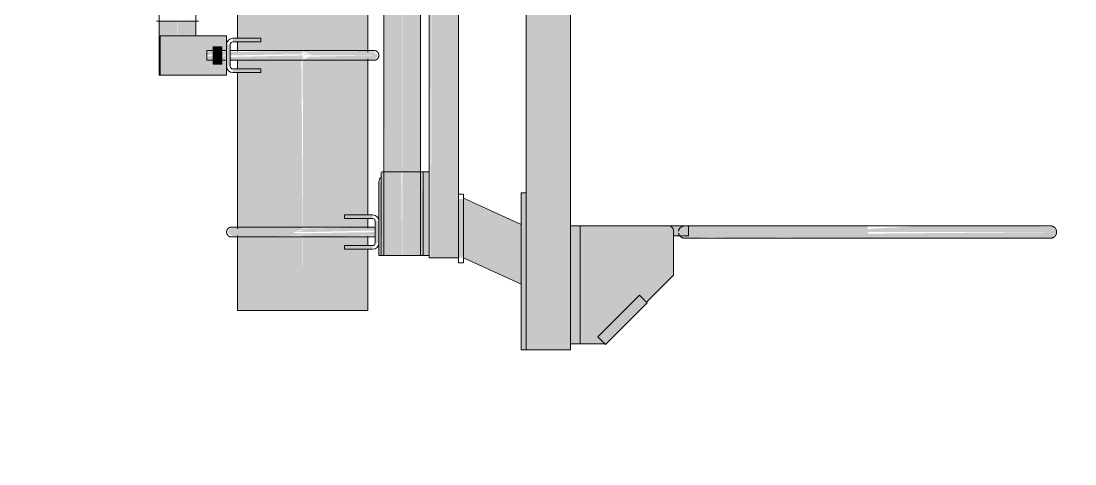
# Model space of a CAD drawing. Header units: inches. Extents: x -54880 to -186, y -265 to 853.
# Drawn here: x -16842.7 to -16789, y 108.2 to 130.7 of the extents above; entities that cross this region are included whole.
import ezdxf

# ---------------------------------------------------------------- set-up
doc = ezdxf.new("R2010")
doc.units = ezdxf.units.IN
doc.header["$MEASUREMENT"] = 0
doc.layers.add('A-WALL-PATT', color=111, linetype='Continuous', lineweight=9)
doc.layers.add('Q-SPCQ', color=91, linetype='Continuous', lineweight=9)

# ---------------------------------------------------------------- blocks, each defined once
blk = doc.blocks.new('Basketball_Backstop-Performance_Sports_Systems-3103-Ceiling_Hung - 27_-0_ to 27_-11 7_8_-706978-Section 1')
at = {"layer": 'Q-SPCQ'}
h = blk.add_hatch(color=256, dxfattribs=at)
h.paths.add_polyline_path([(21241.57, 116), (21242.428, 116), (21242.408, 119.783), (21239.115, 119.75), (21239.115, 116), (21240.772, 116)], flags=0)
h.paths.add_polyline_path([(21242.428, 120.217), (21242.362, 128.75), (21239.115, 128.75), (21239.124, 128.312), (21239.803, 128.312), (21239.803, 128.125), (21239.115, 128.125), (21239.118, 120.204), (21240.103, 120.233), (21241.333, 120.242), (21242.406, 120.217)], flags=0)
h.paths.add_polyline_path([(21241.938, 120), (21242.428, 120.125), (21242.406, 120.207), (21242.084, 120.065)], flags=0)
h.paths.add_polyline_path([(21242.428, 119.823), (21242.407, 119.938), (21242.117, 119.935), (21242.408, 119.83)], flags=0)
h.paths.add_polyline_path([(21239.115, 129.25), (21242.428, 129.25), (21242.428, 135.471), (21239.115, 135.438), (21239.125, 129.875), (21239.803, 129.875), (21239.803, 129.687), (21239.115, 129.687)], flags=0)
h.paths.add_polyline_path([(21242.428, 135.904), (21242.428, 152.543), (21241.642, 152.543), (21241.333, 161.788), (21240.551, 161.753), (21239.115, 161.75), (21239.129, 135.891), (21240.168, 135.925), (21241.333, 135.929), (21242.325, 135.906)], flags=0)
h.paths.add_polyline_path([(21241.938, 135.687), (21242.428, 135.812), (21242.428, 135.904), (21242.084, 135.752)], flags=0)
h.paths.add_polyline_path([(21242.428, 135.511), (21242.428, 135.623), (21242.117, 135.623), (21242.326, 135.547)], flags=0)
h.paths.add_polyline_path([(21239.472, 162.187), (21241.365, 162.248), (21239.559, 224.125), (21239.115, 224.125), (21239.147, 162.203), (21239.346, 162.193)], flags=0)
h.paths.add_polyline_path([(21242.428, 187.186), (21242.428, 224.75), (21241.355, 224.75), (21242.377, 188.976)], flags=0)
h.paths.add_polyline_path([(21239.47, 224.312), (21239.593, 224.312), (21239.559, 224.75), (21239.115, 224.75), (21239.189, 224.312), (21239.445, 224.312)], flags=0)
h.paths.add_polyline_path([(21239.559, 225.25), (21239.566, 225.25), (21239.47, 225.687), (21239.115, 225.687), (21239.19, 225.25), (21239.47, 225.25)], flags=0)
h.paths.add_polyline_path([(21241.57, 225.25), (21242.428, 225.25), (21242.428, 281.375), (21240.294, 281.375), (21240.294, 280.937), (21239.864, 280.918), (21239.832, 278.062), (21241.341, 225.25)], flags=0)
h.paths.add_polyline_path([(21239.548, 225.875), (21239.115, 240.552), (21239.19, 225.875), (21239.47, 225.875)], flags=0)
h = blk.add_hatch(color=256, dxfattribs=at)
h.paths.add_polyline_path([(21242.428, 116), (21245.74, 116), (21245.74, 119.125), (21245.053, 119.125), (21245.053, 119.312), (21245.74, 119.312), (21245.74, 119.75), (21242.428, 119.75), (21242.428, 118.645)], flags=0)
h.paths.add_polyline_path([(21242.607, 120.25), (21245.74, 120.25), (21245.74, 120.687), (21245.053, 120.687), (21245.053, 120.875), (21245.74, 120.875), (21245.74, 128.788), (21244.336, 128.752), (21242.428, 128.75), (21242.45, 120.25)], flags=0)
h.paths.add_polyline_path([(21242.428, 129.217), (21244.919, 129.221), (21245.74, 129.208), (21245.74, 134.812), (21245.053, 134.812), (21245.053, 135), (21245.74, 135), (21245.74, 135.437), (21242.428, 135.437), (21242.428, 129.241)], flags=0)
h.paths.add_polyline_path([(21242.918, 129), (21242.428, 129.125), (21242.495, 129.056), (21242.607, 129.041)], flags=0)
h.paths.add_polyline_path([(21242.428, 128.823), (21242.607, 128.959), (21242.428, 128.875)], flags=0)
h.paths.add_polyline_path([(21242.428, 135.937), (21245.74, 135.937), (21245.74, 136.375), (21245.053, 136.375), (21245.053, 136.562), (21245.74, 136.562), (21245.658, 161.125), (21245.053, 161.125), (21245.053, 161.312), (21245.74, 161.312), (21245.659, 161.75), (21243.154, 161.75), (21243.161, 160.843), (21243.136, 152.543), (21242.428, 152.543), (21242.428, 137.4)], flags=0)
h.paths.add_polyline_path([(21243.161, 162.25), (21245.74, 162.25), (21245.659, 162.687), (21245.053, 162.687), (21245.053, 162.875), (21245.74, 162.875), (21245.702, 224.784), (21244.336, 224.752), (21242.428, 224.75), (21242.428, 187.186), (21243.14, 162.25)], flags=0)
h.paths.add_polyline_path([(21242.428, 225.217), (21245.118, 225.206), (21245.74, 225.208), (21245.74, 281.375), (21242.428, 281.375), (21242.428, 225.241)], flags=0)
h.paths.add_polyline_path([(21242.918, 225), (21242.428, 225.125), (21242.428, 225.065), (21242.607, 225.041)], flags=0)
h.paths.add_polyline_path([(21242.428, 224.823), (21242.607, 224.959), (21242.428, 224.875)], flags=0)
h = blk.add_hatch(color=256, dxfattribs=at)
h.paths.add_polyline_path([(21235.115, 128), (21235.178, 128.022), (21235.244, 130), (21236.053, 130), (21236.046, 130.75), (21235.115, 130.75), (21235.115, 128.022)], flags=0)
h.paths.add_polyline_path([(21236.053, 137.75), (21236.053, 224), (21235.178, 224), (21235.256, 137.75), (21236.029, 137.75)], flags=0)
h = blk.add_hatch(color=256, dxfattribs=at)
h.paths.add_polyline_path([(21236.053, 130), (21236.99, 130), (21236.958, 130.75), (21236.053, 130.75)], flags=0)
h.paths.add_polyline_path([(21236.053, 137.75), (21236.99, 137.75), (21236.956, 224), (21236.053, 224), (21236.053, 142.088)], flags=0)
h = blk.add_hatch(color=256, dxfattribs=at)
h.paths.add_polyline_path([(21247.248, 123.063), (21247.49, 123.063), (21247.449, 147.188), (21246.553, 147.188), (21246.594, 123.063), (21247.215, 123.063)], flags=0)
h.paths.add_polyline_path([(21246.585, 164.313), (21246.553, 164.313), (21246.557, 160.843)], flags=0)
h.paths.add_polyline_path([(21247.27, 160.188), (21247.49, 160.188), (21247.449, 164.313), (21246.585, 164.313), (21246.585, 160.188), (21247.248, 160.188)], flags=0)
h = blk.add_hatch(color=256, dxfattribs=at)
h.paths.add_polyline_path([(21247.49, 123.063), (21248.428, 123.063), (21248.361, 147.188), (21247.49, 147.188), (21247.49, 123.333)], flags=0)
h.paths.add_polyline_path([(21247.49, 160.188), (21248.428, 160.188), (21248.396, 164.313), (21247.49, 164.313), (21247.49, 160.843)], flags=0)
for points in [[(21248.958, 118.688), (21248.99, 118.688), (21248.928, 160.188), (21248.865, 160.188), (21248.928, 118.688)], [(21249.87, 118.688), (21250.24, 118.688), (21250.24, 154.313), (21249.053, 154.313), (21249.053, 154.563), (21250.24, 154.563), (21250.24, 160.188), (21248.99, 160.188), (21248.99, 118.688)], [(21253.803, 114), (21256.053, 114), (21256.053, 156), (21253.803, 156), (21253.803, 132.711)], [(21235.178, 128), (21238.553, 128.022), (21238.553, 128.75), (21238.303, 128.75), (21238.303, 128.562), (21237.865, 128.562), (21237.865, 128.75), (21237.553, 128.823), (21237.553, 129.25), (21237.865, 129.25), (21237.865, 129.437), (21238.303, 129.437), (21238.303, 129.25), (21238.553, 129.25), (21238.553, 130), (21235.178, 130), (21235.178, 128.022)], [(21237.865, 129), (21238.303, 129), (21238.303, 129.437), (21237.865, 129.437)], [(21238.303, 128.562), (21238.303, 129), (21237.865, 129), (21237.865, 128.562)], [(21243.753, 129), (21246.244, 129), (21246.014, 129.202), (21242.428, 129.217), (21242.918, 129), (21243.523, 129)], [(21245.298, 128.75), (21246.091, 128.798), (21246.244, 129), (21242.738, 128.935), (21242.428, 128.783), (21244.535, 128.751)], [(21247.215, 118.813), (21247.49, 118.813), (21247.449, 123.063), (21246.464, 123.063), (21246.428, 122.563), (21246.464, 118.813), (21246.959, 118.813)], [(21248.517, 118.813), (21248.553, 118.813), (21248.517, 123.063), (21247.49, 123.063), (21247.49, 118.813), (21248.41, 118.813)], [(21248.553, 118.813), (21248.865, 118.813), (21248.865, 123.063), (21248.553, 123.063)], [(21246.428, 118.813), (21246.428, 122.563), (21246.303, 122.563), (21246.303, 118.813)], [(21253.803, 114), (21253.803, 122), (21253.553, 122), (21253.553, 114)], [(21250.615, 118.688), (21250.615, 121.688), (21250.365, 121.688), (21250.365, 118.688)], [(21253.553, 117.353), (21253.553, 120.384), (21250.615, 121.688), (21250.615, 118.688), (21252.29, 117.927)], [(21242.607, 120), (21246.115, 120.079), (21246.115, 120.25), (21242.428, 120.177), (21242.428, 120)], [(21256.553, 114.312), (21256.553, 120.312), (21256.053, 120.312), (21256.053, 114.312)], [(21256.553, 114.312), (21257.803, 114.312), (21257.449, 114.666), (21259.571, 116.787), (21259.968, 116.478), (21261.303, 117.812), (21261.303, 120.062), (21261.053, 120.312), (21256.553, 120.312)], [(21261.794, 119.812), (21262.074, 119.812), (21262.074, 120.312), (21261.053, 120.312), (21261.303, 120.062), (21261.303, 119.812), (21261.771, 119.812)], [(21271.178, 120), (21271.178, 120.302), (21268.269, 120.31), (21262.074, 120.287), (21262.074, 120), (21269.036, 120)], [(21280.803, 120), (21280.605, 120.258), (21279.146, 120.312), (21276.499, 120.297), (21273.879, 120.304), (21271.178, 120.156), (21271.178, 120), (21280.561, 120)], [(21239.557, 119.75), (21242.428, 119.823), (21241.938, 120), (21238.612, 120), (21238.842, 119.797), (21239.504, 119.755)], [(21242.428, 119.75), (21246.115, 119.823), (21246.115, 120), (21242.428, 119.935), (21242.428, 119.759)], [(21261.92, 119.688), (21263.193, 119.748), (21264.737, 119.696), (21266.816, 119.726), (21271.178, 119.698), (21271.178, 120), (21262.074, 120), (21262.074, 119.812), (21261.751, 119.742), (21261.92, 119.688)], [(21280.436, 119.687), (21280.605, 119.742), (21280.803, 120), (21271.178, 119.919), (21271.178, 119.698), (21274.484, 119.691), (21280.416, 119.691)], [(21257.847, 114.268), (21259.968, 116.39), (21259.571, 116.787), (21257.449, 114.666)]]:
    blk.add_hatch(color=256, dxfattribs=at).paths.add_polyline_path(points, flags=0)
h = blk.add_hatch(color=256, dxfattribs=at)
h.paths.add_polyline_path([(21250.24, 118.688), (21250.365, 118.688), (21250.299, 154.313), (21250.24, 154.313), (21250.24, 123.333)], flags=0)
h.paths.add_polyline_path([(21250.24, 154.563), (21250.365, 154.563), (21250.303, 160.188), (21250.24, 160.188), (21250.24, 156.155)], flags=0)
h = blk.add_hatch(color=256, dxfattribs=at)
h.paths.add_polyline_path([(21239.803, 128.125), (21239.803, 128.312), (21238.865, 128.312), (21238.865, 128.125)], flags=0)
h.paths.add_polyline_path([(21238.553, 128.437), (21238.74, 128.437), (21238.74, 129.562), (21238.553, 129.562)], flags=0)
h.paths.add_polyline_path([(21239.803, 129.687), (21239.803, 129.875), (21238.865, 129.875), (21238.865, 129.687)], flags=0)
h = blk.add_hatch(color=256, dxfattribs=at)
h.paths.add_polyline_path([(21237.553, 129), (21237.865, 129.069), (21237.865, 129.25), (21237.553, 129.177), (21237.553, 129.065)], flags=0)
h.paths.add_polyline_path([(21238.74, 129), (21242.428, 129.065), (21242.428, 129.25), (21238.74, 129.164), (21238.74, 129.049)], flags=0)
h.paths.add_polyline_path([(21238.553, 129), (21238.553, 129.25), (21238.303, 129.169), (21238.303, 129)], flags=0)
h = blk.add_hatch(color=256, dxfattribs=at)
h.paths.add_polyline_path([(21242.428, 128.75), (21242.428, 129), (21238.74, 128.921), (21238.74, 128.75)], flags=0)
h.paths.add_polyline_path([(21238.303, 128.75), (21238.553, 128.823), (21238.553, 129), (21238.303, 128.926), (21238.303, 128.757)], flags=0)
h.paths.add_polyline_path([(21237.865, 128.75), (21237.865, 129), (21237.553, 128.935), (21237.553, 128.75), (21237.765, 128.75)], flags=0)
h = blk.add_hatch(color=256, dxfattribs=at)
h.paths.add_polyline_path([(21245.99, 119.125), (21245.99, 119.312), (21245.053, 119.312), (21245.053, 119.125)], flags=0)
h.paths.add_polyline_path([(21246.115, 119.437), (21246.303, 119.437), (21246.303, 120.562), (21246.115, 120.562)], flags=0)
h.paths.add_polyline_path([(21245.99, 120.687), (21245.99, 120.875), (21245.053, 120.875), (21245.053, 120.687)], flags=0)
h = blk.add_hatch(color=256, dxfattribs=at)
h.paths.add_polyline_path([(21242.428, 120), (21242.428, 120.065), (21241.938, 120)], flags=0)
h.paths.add_polyline_path([(21241.938, 120), (21242.428, 120.217), (21240.32, 120.248), (21238.765, 120.2), (21238.612, 120), (21241.333, 120)], flags=0)
for p, q in [((21235.115, 226), (21235.115, 128)), ((21236.99, 130), (21236.99, 224)), ((21246.553, 164.313), (21246.553, 118.813)), ((21248.865, 160.188), (21248.865, 123.063)), ((21253.803, 114), (21253.803, 156)), ((21256.053, 156), (21256.053, 114)), ((21250.365, 118.688), (21250.365, 154.313)), ((21248.428, 118.813), (21248.428, 147.188)), ((21239.115, 135.515), (21239.115, 129.875)), ((21245.74, 129.161), (21245.74, 134.812)), ((21236.053, 130.75), (21234.99, 130.75)), ((21237.115, 130.75), (21236.053, 130.75)), ((21235.178, 128), (21235.178, 130)), ((21235.178, 130), (21238.553, 130)), ((21238.553, 130), (21238.553, 129.562)), ((21239.803, 129.875), (21238.865, 129.875)), ((21239.916, 129.875), (21239.795, 129.875)), ((21239.803, 129.875), (21240.303, 129.875)), ((21240.303, 129.875), (21240.187, 129.875)), ((21240.303, 129.687), (21240.303, 129.875)), ((21240.303, 129.687), (21240.303, 129.875)), ((21237.865, 129), (21237.865, 129.437)), ((21237.865, 129.437), (21238.303, 129.437)), ((21238.303, 129.437), (21238.303, 129)), ((21238.553, 129.562), (21238.553, 128.437)), ((21238.74, 128.437), (21238.74, 129.562)), ((21238.865, 129.687), (21239.803, 129.687)), ((21239.115, 129.687), (21239.115, 129.204)), ((21239.795, 129.687), (21239.916, 129.687)), ((21240.303, 129.687), (21239.803, 129.687)), ((21240.187, 129.687), (21240.303, 129.687)), ((21238.553, 129.25), (21237.553, 129.25)), ((21237.553, 129), (21237.553, 129.25)), ((21237.553, 128.75), (21237.553, 129)), ((21237.865, 128.562), (21237.865, 129)), ((21238.303, 129), (21237.865, 129)), ((21238.303, 129), (21238.303, 128.562)), ((21242.428, 129.25), (21238.74, 129.25)), ((21239.115, 128.783), (21239.115, 128.312)), ((21245.74, 120.875), (21245.74, 128.828)), ((21237.553, 128.75), (21238.553, 128.75)), ((21237.865, 128.562), (21238.303, 128.562)), ((21238.553, 128.437), (21238.553, 128)), ((21238.74, 128.75), (21242.428, 128.75)), ((21238.865, 128.312), (21239.803, 128.312)), ((21239.916, 128.312), (21239.795, 128.312)), ((21239.803, 128.312), (21240.303, 128.312)), ((21240.303, 128.312), (21240.187, 128.312)), ((21240.303, 128.125), (21240.303, 128.312)), ((21240.303, 128.125), (21240.303, 128.312)), ((21235.147, 128), (21235.115, 128)), ((21238.553, 128), (21235.178, 128)), ((21239.803, 128.125), (21238.865, 128.125)), ((21239.115, 128.125), (21239.115, 120.161)), ((21239.795, 128.125), (21239.916, 128.125)), ((21240.303, 128.125), (21239.803, 128.125)), ((21240.187, 128.125), (21240.303, 128.125)), ((21246.428, 123.063), (21246.428, 118.813)), ((21246.428, 123.063), (21246.428, 122.779)), ((21246.464, 123.063), (21247.49, 123.063)), ((21246.464, 123.063), (21246.464, 123.063)), ((21247.49, 123.063), (21248.553, 123.063)), ((21248.553, 123.063), (21248.865, 123.063)), ((21248.553, 123.063), (21248.553, 118.813)), ((21248.865, 123.063), (21248.865, 118.813)), ((21246.303, 122.563), (21246.303, 118.813)), ((21246.428, 122.563), (21246.428, 122.779)), ((21246.428, 122.779), (21246.428, 122.563)), ((21246.428, 118.813), (21246.428, 122.563)), ((21250.615, 121.938), (21250.365, 121.938)), ((21250.615, 121.938), (21250.615, 121.688)), ((21250.615, 121.752), (21250.615, 121.938)), ((21253.553, 114), (21253.553, 122)), ((21253.803, 122), (21253.553, 122)), ((21253.803, 122), (21253.803, 114)), ((21253.553, 120.384), (21250.615, 121.719)), ((21250.615, 121.688), (21250.615, 118.688)), ((21244.553, 120.875), (21244.553, 120.687)), ((21244.668, 120.875), (21244.553, 120.875)), ((21244.553, 120.875), (21245.053, 120.875)), ((21244.553, 120.875), (21244.553, 120.687)), ((21245.038, 120.875), (21244.939, 120.875)), ((21245.99, 120.875), (21245.053, 120.875)), ((21246.115, 120.25), (21242.428, 120.25)), ((21245.053, 120.687), (21244.553, 120.687)), ((21244.553, 120.687), (21244.668, 120.687)), ((21244.939, 120.687), (21245.038, 120.687)), ((21245.053, 120.687), (21245.99, 120.687)), ((21245.74, 120.204), (21245.74, 120.687)), ((21246.115, 120.562), (21246.115, 119.437)), ((21256.053, 120.312), (21256.553, 120.312)), ((21261.053, 120.312), (21256.553, 120.312)), ((21256.553, 120.312), (21256.553, 114.312)), ((21261.053, 120.312), (21262.074, 120.312)), ((21262.074, 120.312), (21262.074, 119.812)), ((21239.115, 119.828), (21239.115, 116)), ((21242.428, 119.75), (21246.115, 119.75)), ((21245.74, 119.312), (21245.74, 119.783)), ((21261.303, 117.812), (21261.303, 120.062)), ((21262.074, 119.812), (21261.303, 119.812)), ((21244.553, 119.312), (21244.553, 119.125)), ((21244.668, 119.312), (21244.553, 119.312)), ((21244.553, 119.312), (21245.053, 119.312)), ((21244.553, 119.312), (21244.553, 119.125)), ((21245.053, 119.125), (21244.553, 119.125)), ((21244.553, 119.125), (21244.668, 119.125)), ((21245.038, 119.312), (21244.939, 119.312)), ((21244.939, 119.125), (21245.038, 119.125)), ((21245.053, 119.312), (21245.99, 119.312)), ((21245.99, 119.125), (21245.053, 119.125)), ((21245.74, 116), (21245.74, 119.125)), ((21246.303, 118.813), (21246.428, 118.813)), ((21247.49, 118.813), (21246.428, 118.813)), ((21248.553, 118.813), (21247.49, 118.813)), ((21248.865, 118.813), (21248.553, 118.813)), ((21248.865, 118.813), (21248.865, 118.688)), ((21248.99, 118.688), (21248.865, 118.688)), ((21250.24, 118.688), (21248.99, 118.688)), ((21250.365, 118.688), (21250.24, 118.688)), ((21250.365, 118.688), (21250.365, 118.438)), ((21250.365, 118.438), (21250.365, 118.688)), ((21250.615, 118.688), (21253.553, 117.353)), ((21250.615, 118.688), (21250.615, 118.438)), ((21250.615, 118.438), (21250.615, 118.688)), ((21250.365, 118.438), (21250.615, 118.438)), ((21259.924, 116.434), (21261.303, 117.812)), ((21257.449, 114.666), (21259.571, 116.787)), ((21259.571, 116.787), (21259.968, 116.39)), ((21242.428, 116), (21239.115, 116)), ((21245.74, 116), (21242.428, 116)), ((21257.847, 114.268), (21259.968, 116.39)), ((21256.553, 114.312), (21256.053, 114.312)), ((21256.553, 114.312), (21257.803, 114.312)), ((21257.847, 114.268), (21257.449, 114.666)), ((21253.553, 114), (21253.803, 114)), ((21256.053, 114), (21253.803, 114))]:
    blk.add_line(p, q, dxfattribs=at)
at = {"layer": 'Q-SPCQ', "flags": 128}
for points in [[(21246.053, 129.25), (21246.05, 129.25), (21246.041, 129.25), (21246.027, 129.25), (21246.007, 129.25), (21245.981, 129.25), (21245.949, 129.25), (21245.912, 129.25), (21245.869, 129.25), (21245.82, 129.25), (21245.767, 129.25), (21245.708, 129.25), (21245.643, 129.25), (21245.574, 129.25), (21245.499, 129.25), (21245.42, 129.25), (21245.335, 129.25), (21245.247, 129.25), (21245.153, 129.25), (21245.055, 129.25), (21244.953, 129.25), (21244.847, 129.25), (21244.737, 129.25), (21244.624, 129.25), (21244.507, 129.25), (21244.386, 129.25), (21244.263, 129.25), (21244.136, 129.25), (21244.007, 129.25), (21243.875, 129.25), (21243.741, 129.25), (21243.605, 129.25), (21243.467, 129.25), (21243.327, 129.25), (21243.186, 129.25), (21243.044, 129.25), (21242.901, 129.25), (21242.756, 129.25), (21242.612, 129.25), (21242.467, 129.25), (21242.428, 129.25)], [(21245.751, 129.25), (21245.806, 129.25), (21245.856, 129.25), (21245.901, 129.25), (21245.939, 129.25), (21245.973, 129.25), (21246, 129.25), (21246.022, 129.25), (21246.038, 129.25), (21246.048, 129.25), (21246.053, 129.25), (21246.053, 129.25)], [(21246.053, 129.25), (21246.063, 129.25), (21246.073, 129.249), (21246.083, 129.248), (21246.093, 129.247), (21246.102, 129.245), (21246.112, 129.243), (21246.122, 129.24), (21246.131, 129.237), (21246.141, 129.234), (21246.15, 129.23), (21246.159, 129.226), (21246.168, 129.222), (21246.177, 129.217), (21246.186, 129.212), (21246.194, 129.206), (21246.202, 129.201), (21246.21, 129.194), (21246.218, 129.188), (21246.225, 129.181), (21246.232, 129.174), (21246.239, 129.167), (21246.245, 129.159), (21246.252, 129.151), (21246.258, 129.143), (21246.263, 129.135), (21246.268, 129.127), (21246.273, 129.118), (21246.278, 129.109), (21246.282, 129.1), (21246.286, 129.091), (21246.289, 129.081), (21246.292, 129.072), (21246.295, 129.062), (21246.297, 129.052), (21246.299, 129.042), (21246.301, 129.033), (21246.302, 129.023), (21246.302, 129.013), (21246.303, 129.003), (21246.303, 129)], [(21246.303, 129), (21246.303, 128.99), (21246.302, 128.98), (21246.301, 128.97), (21246.3, 128.96), (21246.298, 128.95), (21246.296, 128.941), (21246.293, 128.931), (21246.29, 128.921), (21246.287, 128.912), (21246.283, 128.903), (21246.279, 128.894), (21246.275, 128.885), (21246.27, 128.876), (21246.265, 128.867), (21246.259, 128.859), (21246.253, 128.851), (21246.247, 128.843), (21246.241, 128.835), (21246.234, 128.828), (21246.227, 128.821), (21246.22, 128.814), (21246.212, 128.807), (21246.204, 128.801), (21246.196, 128.795), (21246.188, 128.79), (21246.179, 128.784), (21246.171, 128.78), (21246.162, 128.775), (21246.153, 128.771), (21246.143, 128.767), (21246.134, 128.764), (21246.124, 128.76), (21246.115, 128.758), (21246.105, 128.756), (21246.095, 128.754), (21246.085, 128.752), (21246.075, 128.751), (21246.066, 128.75), (21246.056, 128.75), (21246.053, 128.75)], [(21242.428, 128.75), (21242.573, 128.75), (21242.718, 128.75), (21242.862, 128.75), (21243.005, 128.75), (21243.148, 128.75), (21243.289, 128.75), (21243.43, 128.75), (21243.568, 128.75), (21243.705, 128.75), (21243.839, 128.75), (21243.972, 128.75), (21244.102, 128.75), (21244.229, 128.75), (21244.353, 128.75), (21244.475, 128.75), (21244.593, 128.75), (21244.707, 128.75), (21244.818, 128.75), (21244.925, 128.75), (21245.028, 128.75), (21245.127, 128.75), (21245.222, 128.75), (21245.312, 128.75), (21245.397, 128.75), (21245.478, 128.75), (21245.554, 128.75), (21245.625, 128.75), (21245.691, 128.75), (21245.751, 128.75), (21245.806, 128.75), (21245.856, 128.75), (21245.901, 128.75), (21245.939, 128.75), (21245.973, 128.75), (21246, 128.75), (21246.022, 128.75), (21246.038, 128.75), (21246.048, 128.75), (21246.053, 128.75), (21246.053, 128.75)], [(21246.053, 128.75), (21246.05, 128.75), (21246.041, 128.75), (21246.027, 128.75), (21246.007, 128.75), (21245.981, 128.75), (21245.949, 128.75), (21245.912, 128.75), (21245.869, 128.75), (21245.82, 128.75), (21245.767, 128.75)], [(21238.553, 120), (21238.553, 120.01), (21238.554, 120.02), (21238.555, 120.03), (21238.556, 120.04), (21238.558, 120.05), (21238.56, 120.059), (21238.563, 120.069), (21238.566, 120.079), (21238.569, 120.088), (21238.573, 120.097), (21238.577, 120.106), (21238.581, 120.115), (21238.586, 120.124), (21238.591, 120.133), (21238.596, 120.141), (21238.602, 120.149), (21238.608, 120.157), (21238.615, 120.165), (21238.622, 120.172), (21238.629, 120.179), (21238.636, 120.186), (21238.644, 120.193), (21238.651, 120.199), (21238.659, 120.205), (21238.668, 120.21), (21238.676, 120.216), (21238.685, 120.22), (21238.694, 120.225), (21238.703, 120.229), (21238.712, 120.233), (21238.722, 120.236), (21238.731, 120.24), (21238.741, 120.242), (21238.751, 120.244), (21238.76, 120.246), (21238.77, 120.248), (21238.78, 120.249), (21238.79, 120.25), (21238.8, 120.25), (21238.803, 120.25)], [(21242.428, 120.25), (21242.283, 120.25), (21242.138, 120.25), (21241.994, 120.25), (21241.85, 120.25), (21241.708, 120.25), (21241.566, 120.25), (21241.426, 120.25), (21241.288, 120.25), (21241.151, 120.25), (21241.016, 120.25), (21240.884, 120.25), (21240.754, 120.25), (21240.627, 120.25), (21240.502, 120.25), (21240.381, 120.25), (21240.263, 120.25), (21240.148, 120.25), (21240.038, 120.25), (21239.93, 120.25), (21239.827, 120.25), (21239.728, 120.25), (21239.634, 120.25), (21239.544, 120.25), (21239.458, 120.25), (21239.377, 120.25), (21239.302, 120.25), (21239.231, 120.25), (21239.165, 120.25), (21239.104, 120.25), (21239.049, 120.25), (21238.999, 120.25), (21238.955, 120.25), (21238.916, 120.25), (21238.883, 120.25), (21238.856, 120.25), (21238.834, 120.25), (21238.818, 120.25), (21238.807, 120.25), (21238.803, 120.25), (21238.803, 120.25)], [(21238.803, 120.25), (21238.806, 120.25), (21238.814, 120.25), (21238.829, 120.25), (21238.849, 120.25), (21238.875, 120.25), (21238.907, 120.25), (21238.944, 120.25), (21238.987, 120.25), (21239.035, 120.25), (21239.089, 120.25)], [(21261.557, 120.05), (21261.559, 120.062), (21261.562, 120.074), (21261.565, 120.086), (21261.569, 120.098), (21261.573, 120.11), (21261.577, 120.122), (21261.583, 120.133), (21261.588, 120.144), (21261.594, 120.155), (21261.601, 120.166), (21261.607, 120.176), (21261.615, 120.187), (21261.622, 120.196), (21261.63, 120.206), (21261.639, 120.215), (21261.648, 120.224), (21261.657, 120.233), (21261.666, 120.241), (21261.676, 120.249), (21261.686, 120.256), (21261.696, 120.263), (21261.707, 120.27), (21261.718, 120.276), (21261.729, 120.281), (21261.741, 120.287), (21261.752, 120.291), (21261.764, 120.296), (21261.776, 120.299), (21261.788, 120.303), (21261.8, 120.306), (21261.812, 120.308), (21261.825, 120.31), (21261.837, 120.311), (21261.849, 120.312), (21261.862, 120.312), (21261.865, 120.312)], [(21271.178, 120.312), (21270.805, 120.312), (21270.434, 120.312), (21270.063, 120.312), (21269.694, 120.312), (21269.328, 120.312), (21268.964, 120.312), (21268.604, 120.312), (21268.248, 120.312), (21267.897, 120.312), (21267.551, 120.312), (21267.211, 120.312), (21266.877, 120.312), (21266.551, 120.312), (21266.231, 120.312), (21265.92, 120.312), (21265.616, 120.312), (21265.322, 120.312), (21265.037, 120.312), (21264.762, 120.312), (21264.497, 120.312), (21264.243, 120.312), (21264, 120.312), (21263.769, 120.312), (21263.549, 120.312), (21263.342, 120.312), (21263.147, 120.312), (21262.965, 120.312), (21262.796, 120.312), (21262.64, 120.312), (21262.498, 120.312), (21262.37, 120.312), (21262.256, 120.312), (21262.157, 120.312), (21262.071, 120.312), (21262.001, 120.312), (21261.945, 120.312), (21261.904, 120.312), (21261.877, 120.312), (21261.866, 120.312), (21261.865, 120.312)], [(21261.865, 120.312), (21261.873, 120.312), (21261.895, 120.312), (21261.932, 120.312)], [(21262.051, 120.312), (21262.132, 120.312), (21262.228, 120.312), (21262.338, 120.312), (21262.462, 120.312), (21262.6, 120.312), (21262.752, 120.312), (21262.918, 120.312), (21263.096, 120.312), (21263.288, 120.312), (21263.492, 120.312), (21263.708, 120.312), (21263.937, 120.312), (21264.177, 120.312), (21264.428, 120.312), (21264.69, 120.312), (21264.962, 120.312), (21265.244, 120.312), (21265.536, 120.312), (21265.837, 120.312), (21266.146, 120.312), (21266.464, 120.312), (21266.789, 120.312), (21267.121, 120.312), (21267.459, 120.312), (21267.803, 120.312), (21268.153, 120.312), (21268.508, 120.312), (21268.867, 120.312), (21269.229, 120.312), (21269.595, 120.312), (21269.963, 120.312), (21270.333, 120.312), (21270.705, 120.312), (21271.077, 120.312), (21271.178, 120.312)], [(21271.178, 120.312), (21271.55, 120.312), (21271.922, 120.312), (21272.293, 120.312), (21272.661, 120.312), (21273.028, 120.312), (21273.391, 120.312), (21273.751, 120.312), (21274.107, 120.312), (21274.458, 120.312), (21274.804, 120.312), (21275.144, 120.312), (21275.478, 120.312), (21275.805, 120.312), (21276.124, 120.312), (21276.436, 120.312), (21276.739, 120.312), (21277.033, 120.312), (21277.318, 120.312), (21277.593, 120.312), (21277.858, 120.312), (21278.112, 120.312), (21278.355, 120.312), (21278.587, 120.312), (21278.807, 120.312), (21279.014, 120.312), (21279.209, 120.312), (21279.391, 120.312), (21279.56, 120.312), (21279.716, 120.312), (21279.857, 120.312), (21279.985, 120.312), (21280.099, 120.312), (21280.199, 120.312), (21280.284, 120.312), (21280.355, 120.312), (21280.411, 120.312), (21280.452, 120.312), (21280.478, 120.312), (21280.49, 120.312), (21280.49, 120.312)], [(21280.49, 120.312), (21280.483, 120.312), (21280.461, 120.312), (21280.423, 120.312), (21280.371, 120.312), (21280.305, 120.312), (21280.223, 120.312), (21280.128, 120.312), (21280.018, 120.312), (21279.893, 120.312), (21279.755, 120.312), (21279.603, 120.312), (21279.438, 120.312), (21279.259, 120.312), (21279.068, 120.312), (21278.864, 120.312), (21278.647, 120.312), (21278.419, 120.312), (21278.179, 120.312), (21277.928, 120.312), (21277.666, 120.312), (21277.394, 120.312), (21277.111, 120.312), (21276.82, 120.312), (21276.519, 120.312), (21276.209, 120.312), (21275.892, 120.312), (21275.567, 120.312), (21275.235, 120.312), (21274.897, 120.312), (21274.552, 120.312), (21274.202, 120.312), (21273.848, 120.312), (21273.489, 120.312), (21273.126, 120.312), (21272.761, 120.312), (21272.392, 120.312), (21272.022, 120.312), (21271.651, 120.312), (21271.278, 120.312), (21271.178, 120.312)], [(21280.49, 120.312), (21280.503, 120.312), (21280.515, 120.312), (21280.528, 120.31), (21280.54, 120.309), (21280.552, 120.306), (21280.565, 120.304), (21280.577, 120.3), (21280.589, 120.297), (21280.6, 120.292), (21280.612, 120.288), (21280.623, 120.283), (21280.635, 120.277), (21280.646, 120.271), (21280.656, 120.265), (21280.667, 120.258), (21280.677, 120.251), (21280.687, 120.243), (21280.696, 120.235), (21280.706, 120.227), (21280.714, 120.218), (21280.723, 120.209), (21280.731, 120.199), (21280.739, 120.189), (21280.746, 120.179), (21280.753, 120.169), (21280.76, 120.158), (21280.766, 120.147), (21280.772, 120.136), (21280.777, 120.125), (21280.782, 120.113), (21280.786, 120.101), (21280.79, 120.09), (21280.793, 120.078), (21280.796, 120.065), (21280.798, 120.053), (21280.8, 120.041), (21280.802, 120.028), (21280.802, 120.016), (21280.803, 120.003), (21280.803, 120)], [(21238.803, 119.75), (21238.793, 119.75), (21238.783, 119.751), (21238.773, 119.752), (21238.763, 119.753), (21238.753, 119.755), (21238.743, 119.757), (21238.734, 119.76), (21238.724, 119.763), (21238.715, 119.766), (21238.705, 119.77), (21238.696, 119.774), (21238.687, 119.778), (21238.679, 119.783), (21238.67, 119.788), (21238.662, 119.794), (21238.654, 119.799), (21238.646, 119.806), (21238.638, 119.812), (21238.631, 119.819), (21238.623, 119.826), (21238.617, 119.833), (21238.61, 119.841), (21238.604, 119.849), (21238.598, 119.857), (21238.592, 119.865), (21238.587, 119.873), (21238.582, 119.882), (21238.578, 119.891), (21238.574, 119.9), (21238.57, 119.909), (21238.566, 119.919), (21238.563, 119.928), (21238.561, 119.938), (21238.558, 119.948), (21238.556, 119.958), (21238.555, 119.967), (21238.554, 119.977), (21238.553, 119.987), (21238.553, 119.997), (21238.553, 120)], [(21239.104, 119.75), (21239.049, 119.75), (21238.999, 119.75), (21238.955, 119.75), (21238.916, 119.75), (21238.883, 119.75), (21238.856, 119.75), (21238.834, 119.75), (21238.818, 119.75), (21238.807, 119.75), (21238.803, 119.75), (21238.803, 119.75)], [(21238.803, 119.75), (21238.806, 119.75), (21238.814, 119.75), (21238.829, 119.75), (21238.849, 119.75), (21238.875, 119.75), (21238.907, 119.75), (21238.944, 119.75), (21238.987, 119.75), (21239.035, 119.75), (21239.089, 119.75), (21239.148, 119.75), (21239.212, 119.75), (21239.282, 119.75), (21239.357, 119.75), (21239.436, 119.75), (21239.52, 119.75), (21239.609, 119.75), (21239.703, 119.75), (21239.8, 119.75), (21239.902, 119.75), (21240.008, 119.75), (21240.118, 119.75), (21240.232, 119.75), (21240.349, 119.75), (21240.469, 119.75), (21240.593, 119.75), (21240.719, 119.75), (21240.848, 119.75), (21240.98, 119.75), (21241.114, 119.75), (21241.25, 119.75), (21241.388, 119.75), (21241.528, 119.75), (21241.669, 119.75), (21241.812, 119.75), (21241.955, 119.75), (21242.099, 119.75), (21242.244, 119.75), (21242.389, 119.75), (21242.428, 119.75)], [(21261.865, 119.687), (21261.853, 119.688), (21261.84, 119.688), (21261.828, 119.69), (21261.816, 119.691), (21261.803, 119.694), (21261.791, 119.696), (21261.779, 119.7), (21261.767, 119.703), (21261.755, 119.708), (21261.744, 119.712), (21261.732, 119.717), (21261.721, 119.723), (21261.71, 119.729), (21261.699, 119.735), (21261.689, 119.742), (21261.679, 119.749), (21261.669, 119.757), (21261.659, 119.765), (21261.65, 119.773), (21261.641, 119.782), (21261.633, 119.791), (21261.624, 119.801), (21261.617, 119.811), (21261.609, 119.821), (21261.602, 119.831), (21261.596, 119.842), (21261.59, 119.853), (21261.584, 119.864), (21261.579, 119.875), (21261.574, 119.887), (21261.57, 119.899), (21261.566, 119.91), (21261.563, 119.922), (21261.56, 119.935), (21261.557, 119.947)], [(21262.071, 119.687), (21262.001, 119.687), (21261.945, 119.687), (21261.904, 119.687), (21261.877, 119.687), (21261.866, 119.687), (21261.865, 119.687)], [(21261.865, 119.687), (21261.873, 119.687), (21261.895, 119.687), (21261.932, 119.687), (21261.984, 119.687), (21262.051, 119.687), (21262.132, 119.687), (21262.228, 119.687), (21262.338, 119.687), (21262.462, 119.687), (21262.6, 119.687), (21262.752, 119.687), (21262.918, 119.687), (21263.096, 119.687), (21263.288, 119.687), (21263.492, 119.687), (21263.708, 119.687), (21263.937, 119.687), (21264.177, 119.687), (21264.428, 119.687), (21264.69, 119.687), (21264.962, 119.687), (21265.244, 119.687), (21265.536, 119.687), (21265.837, 119.687), (21266.146, 119.687), (21266.464, 119.687), (21266.789, 119.687), (21267.121, 119.687), (21267.459, 119.687), (21267.803, 119.687), (21268.153, 119.687), (21268.508, 119.687), (21268.867, 119.687), (21269.229, 119.687), (21269.595, 119.687), (21269.963, 119.687), (21270.333, 119.687), (21270.705, 119.687), (21271.077, 119.687), (21271.178, 119.687)], [(21271.178, 119.687), (21271.55, 119.687), (21271.922, 119.687), (21272.293, 119.687), (21272.661, 119.687), (21273.028, 119.687), (21273.391, 119.687), (21273.751, 119.687), (21274.107, 119.687), (21274.458, 119.687), (21274.804, 119.687), (21275.144, 119.687), (21275.478, 119.687), (21275.805, 119.687), (21276.124, 119.687), (21276.436, 119.687), (21276.739, 119.687), (21277.033, 119.687), (21277.318, 119.687), (21277.593, 119.687), (21277.858, 119.687), (21278.112, 119.687), (21278.355, 119.687), (21278.587, 119.687), (21278.807, 119.687), (21279.014, 119.687), (21279.209, 119.687), (21279.391, 119.687), (21279.56, 119.687), (21279.716, 119.687), (21279.857, 119.687), (21279.985, 119.687), (21280.099, 119.687), (21280.199, 119.687), (21280.284, 119.687), (21280.355, 119.687), (21280.411, 119.687), (21280.452, 119.687), (21280.478, 119.687), (21280.49, 119.687), (21280.49, 119.687)], [(21280.49, 119.687), (21280.483, 119.687), (21280.461, 119.687), (21280.423, 119.687), (21280.371, 119.687), (21280.305, 119.687), (21280.223, 119.687)], [(21280.803, 120), (21280.803, 119.988), (21280.802, 119.975), (21280.801, 119.963), (21280.799, 119.95), (21280.797, 119.938), (21280.794, 119.926), (21280.791, 119.914), (21280.787, 119.902), (21280.783, 119.89), (21280.778, 119.878), (21280.773, 119.867), (21280.767, 119.856), (21280.762, 119.845), (21280.755, 119.834), (21280.748, 119.824), (21280.741, 119.813), (21280.733, 119.804), (21280.725, 119.794), (21280.717, 119.785), (21280.708, 119.776), (21280.699, 119.767), (21280.689, 119.759), (21280.68, 119.751), (21280.67, 119.744), (21280.659, 119.737), (21280.649, 119.73), (21280.638, 119.724), (21280.626, 119.719), (21280.615, 119.713), (21280.604, 119.709), (21280.592, 119.704), (21280.58, 119.701), (21280.568, 119.697), (21280.556, 119.694), (21280.543, 119.692), (21280.531, 119.69), (21280.519, 119.689), (21280.506, 119.688), (21280.494, 119.688), (21280.49, 119.687)]]:
    blk.add_lwpolyline(points, dxfattribs=at)
at = {"layer": 'Q-SPCQ'}
for centre, radius, start, end in [((21238.865, 129.562), 0.313, 90, 180), ((21238.865, 129.562), 0.125, 90, 180), ((21238.865, 128.437), 0.313, 180, 270), ((21238.865, 128.437), 0.125, 180, 270), ((21246.553, 122.563), 0.25, 120, 180), ((21245.99, 120.562), 0.313, 0, 90), ((21245.99, 120.562), 0.125, 0, 90), ((21261.053, 120.062), 0.25, 0, 90), ((21245.99, 119.437), 0.313, 270, 0), ((21245.99, 119.437), 0.125, 270, 0)]:
    blk.add_arc(centre, radius, start, end, dxfattribs=at)

msp = doc.modelspace()

# ---------------------------------------------------------------- hatches: boundary and pattern name
at = {"layer": 'A-WALL-PATT'}
h = msp.add_hatch(dxfattribs=at)
h.set_pattern_fill('FP_21', color=256, style=0, pattern_type=2)
h.set_pattern_definition([(90, (21722.68, -289.25), (-193, -193), [48, -145]), (180, (21722.68, -289.25), (-2e-14, -193), [96.25, -96.75]), (270, (21626.43, -241.25), (-193, -193), [48, -145]), (180, (21722.68, -241.25), (-2e-14, -193), [96.25, -96.75]), (270, (21626.18, -241.25), (-193, -193), [48, -145]), (180, (21626.18, -241.25), (-2e-14, -193), [96.25, -96.75]), (90, (21529.93, -289.25), (-193, -193), [48, -145]), (180, (21626.18, -289.25), (-2e-14, -193), [96.25, -96.75]), (90, (21674.68, -241), (-193, -193), [48, -145]), (180, (21722.93, -241), (-2e-14, -193), [48.25, -144.75]), (180, (21722.93, -193), (-2e-14, -193), [48.25, -144.75]), (90, (21578.18, -241), (-193, -193), [48, -145]), (180, (21674.43, -241), (-2e-14, -193), [96.25, -96.75]), (270, (21674.43, -193), (-193, -193), [48, -145]), (180, (21674.43, -193), (-2e-14, -193), [96.25, -96.75]), (180, (21577.93, -241), (-2e-14, -193), [48, -145]), (270, (21577.93, -193), (-193, -193), [48, -145]), (180, (21577.93, -193), (-2e-14, -193), [48, -145]), (90, (21722.68, -192.75), (-193, -193), [48, -145]), (180, (21722.68, -192.75), (-2e-14, -193), [96.25, -96.75]), (270, (21626.43, -144.75), (-193, -193), [48, -145]), (180, (21722.68, -144.75), (-2e-14, -193), [96.25, -96.75]), (270, (21626.18, -144.75), (-193, -193), [48, -145]), (180, (21626.18, -144.75), (-2e-14, -193), [96.25, -96.75]), (270, (21529.93, -144.75), (-193, -193), [48, -145]), (180, (21626.18, -192.75), (-2e-14, -193), [96.25, -96.75]), (90, (21674.68, -144.5), (-193, -193), [48, -145]), (180, (21722.93, -144.5), (-2e-14, -193), [48.25, -144.75]), (180, (21722.93, -96.5), (-2e-14, -193), [48.25, -144.75]), (90, (21578.18, -144.5), (-193, -193), [48, -145]), (180, (21674.43, -144.5), (-2e-14, -193), [96.25, -96.75]), (270, (21674.43, -96.5), (-193, -193), [48, -145]), (180, (21674.43, -96.5), (-2e-14, -193), [96.25, -96.75]), (180, (21577.93, -144.5), (-2e-14, -193), [48, -145]), (270, (21577.93, -96.5), (-193, -193), [48, -145]), (180, (21577.93, -96.5), (-2e-14, -193), [48, -145])])
h.paths.add_polyline_path([(-16916.959, 0), (-16689.689, 0), (-16689.689, 225.781), (-16749.111, 225.781), (-16768.4, 211.205), (-16768.206, 210.809), (-16768.105, 210.341), (-16768.127, 209.857), (-16768.256, 209.433), (-16768.426, 209.122), (-16768.898, 208.65), (-16769.209, 208.48), (-16769.633, 208.351), (-16770.231, 208.338), (-16770.585, 208.43), (-16770.988, 208.491), (-16814.709, 145.856), (-16814.709, 120.312), (-16790.157, 120.258), (-16789.959, 120), (-16790.271, 119.705), (-16790.505, 119.581), (-16792.357, 116.41), (-16793.326, 114.949), (-16794.614, 113.253), (-16795.229, 109.563), (-16795.522, 107.316), (-16795.667, 104.503), (-16795.706, 101.312), (-16803.523, 101.312), (-16803.542, 106.007), (-16803.824, 108.856), (-16804.631, 113.294), (-16805.084, 113.999), (-16806.436, 115.831), (-16808.063, 118.505), (-16808.788, 119.691), (-16809.011, 119.742), (-16809.15, 119.812), (-16809.459, 119.812), (-16809.459, 117.812), (-16812.959, 114.312), (-16814.709, 114.312), (-16814.709, 114), (-16817.209, 114), (-16817.209, 117.353), (-16820.146, 118.688), (-16821.896, 118.688), (-16821.896, 118.813), (-16824.459, 118.813), (-16824.459, 119.437), (-16824.646, 119.437), (-16824.646, 119.75), (-16825.021, 119.75), (-16825.021, 119.312), (-16824.771, 119.312), (-16824.771, 119.125), (-16825.021, 119.125), (-16825.021, 116), (-16831.646, 116), (-16831.718, 119.794), (-16831.997, 119.799), (-16832.15, 120), (-16831.92, 120.202), (-16831.646, 120.25), (-16831.646, 128.125), (-16831.896, 128.125), (-16831.896, 128.312), (-16831.646, 128.312), (-16831.646, 128.75), (-16832.021, 128.75), (-16832.021, 128.437), (-16832.209, 128.437), (-16832.209, 128), (-16835.646, 128.022), (-16835.646, 130.75), (-16835.771, 130.75), (-16835.854, 135.625), (-16837.841, 135.618), (-16838.287, 135.46), (-16885.338, 225.781), (-16899.807, 225.781), (-16915.426, 20.181)], flags=0)
h.paths.add_polyline_path([(-16681.728, 0), (-16453.334, 0), (-16453.334, 225.781), (-16681.728, 225.781), (-16681.728, 20.181)], flags=0)
h.paths.add_polyline_path([(-16825.021, 120.25), (-16824.646, 120.25), (-16824.646, 120.562), (-16824.459, 120.562), (-16824.459, 122.563), (-16824.329, 122.634), (-16824.219, 123.063), (-16824.209, 123.063), (-16824.209, 134.687), (-16824.459, 134.687), (-16824.459, 135.125), (-16824.646, 135.125), (-16824.646, 135.437), (-16825.021, 135.437), (-16825.021, 135), (-16824.771, 135), (-16824.771, 134.812), (-16825.021, 134.812), (-16824.95, 129.208), (-16824.619, 129.132), (-16824.518, 129), (-16824.748, 128.797), (-16825.021, 128.75), (-16825.021, 120.875), (-16824.771, 120.875), (-16824.771, 120.687), (-16825.021, 120.687), (-16825.021, 120.562)], flags=0)
h.paths.add_polyline_path([(-16817.209, 120.384), (-16817.209, 122), (-16816.959, 122), (-16816.959, 142.632), (-16820.396, 137.708), (-16820.396, 121.688), (-16820.078, 121.688), (-16818.471, 120.958)], flags=0)
h.paths.add_polyline_path([(-16822.209, 122.688), (-16822.205, 123.063), (-16821.896, 123.063), (-16821.959, 134.687), (-16822.334, 134.687), (-16822.271, 123.063), (-16822.245, 123.063)], flags=0)
h.paths.add_polyline_path([(-16832.021, 129.25), (-16831.646, 129.25), (-16831.646, 129.687), (-16831.896, 129.687), (-16831.896, 129.875), (-16831.646, 129.875), (-16831.718, 135.481), (-16831.997, 135.486), (-16832.15, 135.687), (-16831.92, 135.89), (-16831.646, 135.937), (-16831.718, 161.794), (-16831.997, 161.799), (-16832.15, 162), (-16831.92, 162.202), (-16831.646, 162.25), (-16831.646, 224.125), (-16831.896, 224.125), (-16831.896, 224.312), (-16831.646, 224.312), (-16831.646, 224.75), (-16832.021, 224.75), (-16832.021, 224.437), (-16832.209, 224.437), (-16832.209, 224), (-16833.771, 224), (-16833.771, 137.75), (-16833.646, 137.75), (-16833.683, 130.75), (-16833.771, 130.75), (-16833.686, 130), (-16832.209, 130), (-16832.209, 129.562), (-16832.021, 129.562)], flags=0)
h.paths.add_polyline_path([(-16824.646, 135.937), (-16824.646, 136.25), (-16824.459, 136.25), (-16824.459, 136.687), (-16824.209, 136.687), (-16824.271, 147.188), (-16824.298, 147.188), (-16824.339, 148.438), (-16824.459, 148.438), (-16824.459, 148.938), (-16824.334, 148.938), (-16824.256, 160.188), (-16824.209, 160.188), (-16824.209, 161.75), (-16824.334, 161.75), (-16824.334, 160.438), (-16824.459, 160.438), (-16824.459, 161.437), (-16824.646, 161.437), (-16824.646, 161.75), (-16825.021, 161.75), (-16825.021, 161.312), (-16824.771, 161.312), (-16824.771, 161.125), (-16825.021, 161.125), (-16825.021, 136.562), (-16824.771, 136.562), (-16824.771, 136.375), (-16825.021, 136.375), (-16825.021, 135.937)], flags=0)
h.paths.add_polyline_path([(-16821.959, 136.687), (-16821.896, 136.687), (-16821.97, 147.188), (-16822.334, 147.188), (-16822.334, 136.687), (-16821.985, 136.687)], flags=0)
h.paths.add_polyline_path([(-16835.793, 137.375), (-16835.771, 137.4), (-16835.735, 137.75), (-16835.646, 137.75), (-16835.646, 225.781), (-16883.223, 225.781), (-16837.17, 137.375), (-16835.82, 137.375)], flags=0)
h.paths.add_polyline_path([(-16817.293, 154.25), (-16817.452, 154.25), (-16817.341, 154.313)], flags=0)
h.paths.add_polyline_path([(-16817.209, 153.938), (-16817.418, 154.099), (-16817.293, 154.25), (-16817.222, 154.035)], flags=0)
h.paths.add_polyline_path([(-16822.334, 160.313), (-16822.335, 160.313), (-16822.334, 160.188)], flags=0)
h.paths.add_polyline_path([(-16820.396, 138.144), (-16816.959, 143.069), (-16816.959, 148), (-16817.209, 148), (-16817.209, 152.563), (-16817.459, 152.563), (-16817.459, 153.938), (-16817.209, 153.938), (-16817.209, 156), (-16814.709, 156), (-16814.709, 146.292), (-16771.154, 208.738), (-16771.628, 209.356), (-16771.965, 210.137), (-16772.831, 212.26), (-16772.676, 212.525), (-16772.92, 212.879), (-16772.545, 213.144), (-16772.246, 212.845), (-16772.155, 212.937), (-16781.498, 225.781), (-16825.021, 225.781), (-16824.95, 225.208), (-16824.619, 225.132), (-16824.518, 225), (-16824.748, 224.797), (-16825.021, 224.75), (-16825.021, 162.875), (-16824.771, 162.788), (-16824.799, 162.687), (-16825.021, 162.687), (-16825.021, 162.25), (-16824.646, 162.25), (-16824.646, 162.562), (-16824.459, 162.562), (-16824.459, 164.313), (-16824.334, 164.313), (-16824.334, 162.25), (-16824.209, 162.25), (-16824.146, 164.313), (-16822.334, 164.313), (-16822.249, 160.313), (-16822.084, 160.313), (-16822.021, 160.188), (-16820.396, 160.188), (-16820.396, 157.563), (-16820.209, 157.563), (-16820.209, 154.938), (-16820.396, 154.938), (-16820.396, 154.563), (-16820.021, 154.563), (-16820.021, 154.75), (-16818.396, 154.75), (-16818.396, 154.563), (-16817.834, 154.479), (-16817.834, 154.313), (-16820.396, 154.313), (-16820.396, 142.088)], flags=0)
h.paths.add_polyline_path([(-16817.672, 154.541), (-16817.766, 154.379), (-16817.834, 154.563)], flags=0)
h.paths.add_polyline_path([(-16817.521, 154.479), (-16817.657, 154.379), (-16817.672, 154.541), (-16817.569, 154.498)], flags=0)
h.paths.add_polyline_path([(-16817.569, 154.203), (-16817.509, 154.469), (-16817.392, 154.379), (-16817.521, 154.25)], flags=0)
h.paths.add_polyline_path([(-16769.923, 209.907), (-16769.737, 210.014), (-16769.818, 209.982), (-16769.93, 209.911)], flags=0)
h.paths.add_polyline_path([(-16769.742, 210.058), (-16769.681, 210.16), (-16769.742, 210.059)], flags=0)
h.paths.add_polyline_path([(-16770.193, 210.066), (-16770.186, 210.229), (-16770.237, 210.159), (-16770.2, 210.069)], flags=0)
h.paths.add_polyline_path([(-16768.546, 211.408), (-16749.526, 225.781), (-16781.112, 225.781), (-16771.779, 212.951), (-16768.849, 211.694), (-16768.582, 211.442)], flags=0)
h.paths.add_polyline_path([(-16832.021, 225.25), (-16831.646, 225.25), (-16831.646, 225.687), (-16831.896, 225.687), (-16831.896, 225.781), (-16832.209, 225.781), (-16832.209, 225.562), (-16832.021, 225.562)], flags=0)

# ---------------------------------------------------------------- block references
at = {"layer": 'Q-SPCQ'}
msp.add_blockref('Basketball_Backstop-Performance_Sports_Systems-3103-Ceiling_Hung - 27_-0_ to 27_-11 7_8_-706978-Section 1', (-38070.762, 0), dxfattribs=at)

doc.saveas('drawing.dxf')
